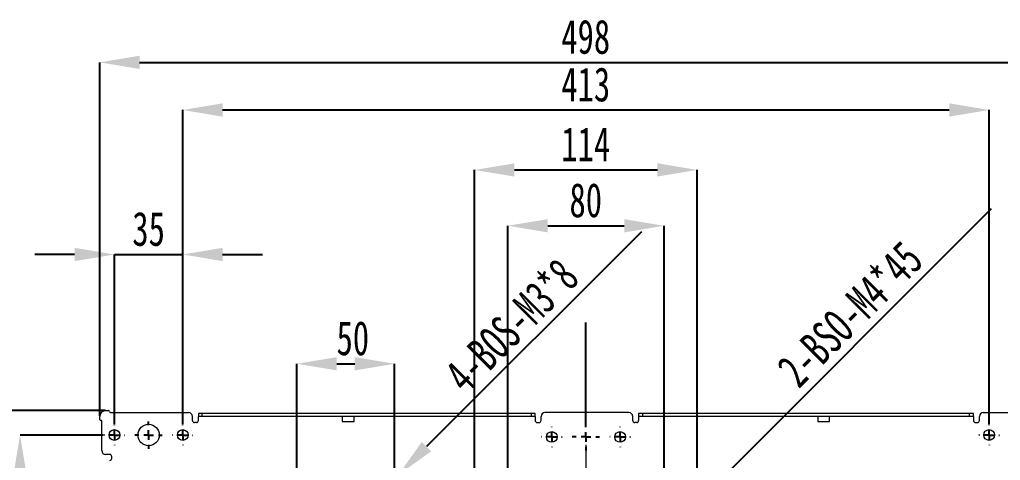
# Model space of a CAD drawing. Header units: millimetres. Extents: x 2 to 901, y 2 to 348.
# Drawn here: x 475.2 to 575.7, y 226.7 to 271.9 of the extents above; entities that cross this region are included whole.
import ezdxf

# ---------------------------------------------------------------- set-up
doc = ezdxf.new("R2010")
doc.units = ezdxf.units.MM
doc.header["$PDSIZE"] = -1
doc.linetypes.add('CENTERX2', pattern=[20.32, 12.7, -2.54, 2.54, -2.54])
doc.layers.add('图框', color=7, linetype='Continuous')
doc.styles.add('SLDTEXTSTYLE4', font='TXT', dxfattribs={"width": 0.7})
doc.dimstyles.new('SLDDIMSTYLE0', dxfattribs={"dimtxt": 3.5, "dimasz": 4.08, "dimexe": 0, "dimexo": 0.0625, "dimgap": 0.875, "dimtad": 2, "dimdec": 1, "dimlfac": 5, "dimrnd": 1e-09, "dimzin": 12, "dimdsep": 46, "dimtxsty": 'SLDTEXTSTYLE4', "dimsah": 1, "dimcen": 0.09, "dimadec": 0, "dimazin": 3, "dimtfac": 1, "dimtdec": 1, "dimtofl": 0, "dimtmove": 0, "dimatfit": 3, "dimfxl": 1, "dimfrac": 2, "dimtolj": 1, "dimtzin": 12, "dimarcsym": 0})
doc.dimstyles.new('SLDDIMSTYLE1', dxfattribs={"dimtxt": 3.5, "dimasz": 4.08, "dimexe": 0, "dimexo": 0.0625, "dimgap": 0.875, "dimtad": 2, "dimdec": 1, "dimlfac": 5, "dimrnd": 1e-09, "dimzin": 12, "dimdsep": 46, "dimtxsty": 'SLDTEXTSTYLE4', "dimsah": 1, "dimcen": 0.09, "dimadec": 0, "dimazin": 3, "dimtfac": 1, "dimtdec": 1, "dimtmove": 0, "dimatfit": 0, "dimfxl": 1, "dimfrac": 2, "dimtolj": 1, "dimtzin": 12, "dimarcsym": 0})
doc.dimstyles.new('SLDDIMSTYLE2', dxfattribs={"dimtxt": 3.5, "dimasz": 4.08, "dimexe": 0, "dimexo": 0.0625, "dimgap": 0.875, "dimtad": 2, "dimdec": 1, "dimlfac": 5, "dimrnd": 1e-09, "dimzin": 12, "dimdsep": 46, "dimtxsty": 'SLDTEXTSTYLE4', "dimblk1": 'NONE', "dimsah": 1, "dimcen": 0, "dimadec": 0, "dimazin": 3, "dimtfac": 1, "dimtdec": 1, "dimtmove": 0, "dimatfit": 3, "dimldrblk": 'NONE', "dimfxl": 1, "dimfrac": 2, "dimtolj": 1, "dimtzin": 12, "dimarcsym": 0})

# ---------------------------------------------------------------- blocks, each defined once
blk = doc.blocks.new('_D')
at = {"layer": 'Defpoints', "color": 0, "transparency": 16777216}
for p in [(583.02, 267.51), (483.42, 231.23), (583.02, 231.23)]:
    blk.add_point(p, dxfattribs=at)
at = {"layer": '图框', "color": 0, "lineweight": -2, "transparency": 16777216}
for p, q in [((483.42, 231.3), (483.42, 267.51)), ((487.5, 267.51), (578.94, 267.51)), ((583.02, 231.3), (583.02, 267.51))]:
    blk.add_line(p, q, dxfattribs=at)
at = {"layer": '图框', "color": 0, "transparency": 16777216}
for points in [[(487.5, 268.19), (487.5, 266.83), (483.42, 267.51)], [(578.94, 268.19), (578.94, 266.83), (583.02, 267.51)]]:
    blk.add_solid(points, dxfattribs=at)
at = {"layer": '图框', "color": 0, "transparency": 16777216, "insert": (533.2, 271.89), "char_height": 3.5, "attachment_point": 2, "style": 'SLDTEXTSTYLE4'}
blk.add_mtext('\\A1;498', dxfattribs=at)
blk = doc.blocks.new('_D_1')
at = {"layer": 'Defpoints', "color": 0, "transparency": 16777216}
for p in [(484.02, 231.83), (470.16, 160.23), (484.02, 160.23)]:
    blk.add_point(p, dxfattribs=at)
at = {"layer": '图框', "color": 0, "lineweight": -2, "transparency": 16777216}
for p, q in [((483.96, 231.83), (470.16, 231.83)), ((470.16, 227.75), (470.16, 164.31)), ((483.96, 160.23), (470.16, 160.23))]:
    blk.add_line(p, q, dxfattribs=at)
at = {"layer": '图框', "color": 0, "transparency": 16777216}
for points in [[(469.48, 227.75), (470.84, 227.75), (470.16, 231.83)], [(469.48, 164.31), (470.84, 164.31), (470.16, 160.23)]]:
    blk.add_solid(points, dxfattribs=at)
at = {"layer": '图框', "color": 0, "transparency": 16777216, "insert": (465.78, 191.9), "char_height": 3.5, "attachment_point": 2, "rotation": 90, "style": 'SLDTEXTSTYLE4'}
blk.add_mtext('\\A1;358', dxfattribs=at)
blk = doc.blocks.new('_D_2')
at = {"layer": 'Defpoints', "color": 0, "transparency": 16777216}
for p in [(491.92, 247.83), (484.92, 230.38), (491.92, 230.38)]:
    blk.add_point(p, dxfattribs=at)
at = {"layer": '图框', "color": 0, "lineweight": -2, "transparency": 16777216}
for p, q in [((480.84, 247.83), (476.76, 247.83)), ((484.92, 230.45), (484.92, 247.83)), ((484.92, 247.83), (491.92, 247.83)), ((491.92, 230.45), (491.92, 247.83)), ((496, 247.83), (500.08, 247.83))]:
    blk.add_line(p, q, dxfattribs=at)
at = {"layer": '图框', "color": 0, "transparency": 16777216}
for points in [[(480.84, 248.51), (480.84, 247.15), (484.92, 247.83)], [(496, 248.51), (496, 247.15), (491.92, 247.83)]]:
    blk.add_solid(points, dxfattribs=at)
at = {"layer": '图框', "color": 0, "transparency": 16777216, "insert": (488.42, 252.21), "char_height": 3.5, "attachment_point": 2, "style": 'SLDTEXTSTYLE4'}
blk.add_mtext('\\A1;35', dxfattribs=at)
blk = doc.blocks.new('_D_3')
at = {"layer": 'Defpoints', "color": 0, "transparency": 16777216}
for p in [(574.52, 262.63), (491.92, 230.38), (574.52, 230.38)]:
    blk.add_point(p, dxfattribs=at)
at = {"layer": '图框', "color": 0, "lineweight": -2, "transparency": 16777216}
for p, q in [((491.92, 230.45), (491.92, 262.63)), ((496, 262.63), (570.44, 262.63)), ((574.52, 230.45), (574.52, 262.63))]:
    blk.add_line(p, q, dxfattribs=at)
at = {"layer": '图框', "color": 0, "transparency": 16777216}
for points in [[(496, 263.31), (496, 261.95), (491.92, 262.63)], [(570.44, 263.31), (570.44, 261.95), (574.52, 262.63)]]:
    blk.add_solid(points, dxfattribs=at)
at = {"layer": '图框', "color": 0, "transparency": 16777216, "insert": (533.2, 267.01), "char_height": 3.5, "attachment_point": 2, "style": 'SLDTEXTSTYLE4'}
blk.add_mtext('\\A1;413', dxfattribs=at)
blk = doc.blocks.new('_D_4')
at = {"layer": 'Defpoints', "color": 0, "transparency": 16777216}
for p in [(483.87, 229.33), (475.25, 162.73), (483.87, 162.73)]:
    blk.add_point(p, dxfattribs=at)
at = {"layer": '图框', "color": 0, "lineweight": -2, "transparency": 16777216}
for p, q in [((483.81, 229.33), (475.25, 229.33)), ((475.25, 225.25), (475.25, 166.81)), ((483.81, 162.73), (475.25, 162.73))]:
    blk.add_line(p, q, dxfattribs=at)
at = {"layer": '图框', "color": 0, "transparency": 16777216}
for points in [[(474.57, 225.25), (475.93, 225.25), (475.25, 229.33)], [(474.57, 166.81), (475.93, 166.81), (475.25, 162.73)]]:
    blk.add_solid(points, dxfattribs=at)
at = {"layer": '图框', "color": 0, "transparency": 16777216, "insert": (470.87, 191.9), "char_height": 3.5, "attachment_point": 2, "rotation": 90, "style": 'SLDTEXTSTYLE4'}
blk.add_mtext('\\A1;333', dxfattribs=at)
blk = doc.blocks.new('_D_5')
at = {"layer": 'Defpoints', "color": 0, "transparency": 16777216}
for p in [(513.62, 236.63), (503.62, 225.91), (513.62, 225.91)]:
    blk.add_point(p, dxfattribs=at)
at = {"layer": '图框', "color": 0, "lineweight": -2, "transparency": 16777216}
for p, q in [((503.62, 225.98), (503.62, 236.63)), ((507.7, 236.63), (509.54, 236.63)), ((513.62, 225.98), (513.62, 236.63))]:
    blk.add_line(p, q, dxfattribs=at)
at = {"layer": '图框', "color": 0, "transparency": 16777216}
for points in [[(507.7, 237.31), (507.7, 235.95), (503.62, 236.63)], [(509.54, 237.31), (509.54, 235.95), (513.62, 236.63)]]:
    blk.add_solid(points, dxfattribs=at)
at = {"layer": '图框', "color": 0, "transparency": 16777216, "insert": (509.34, 241.01), "char_height": 3.5, "attachment_point": 2, "style": 'SLDTEXTSTYLE4'}
blk.add_mtext('\\A1;50', dxfattribs=at)
blk = doc.blocks.new('_D_7')
at = {"layer": 'Defpoints', "color": 0, "transparency": 16777216}
for p in [(514, 225.25), (513.24, 224.49)]:
    blk.add_point(p, dxfattribs=at)
at = {"layer": '图框', "color": 0, "lineweight": -2, "transparency": 16777216}
for p, q in [((538.91, 250.16), (516.89, 228.14)), ((513.24, 224.49), (514, 225.25))]:
    blk.add_line(p, q, dxfattribs=at)
at = {"layer": '图框', "color": 0, "transparency": 16777216}
blk.add_solid([(516.4, 228.62), (517.37, 227.66), (514, 225.25)], dxfattribs=at)
at = {"layer": '图框', "color": 0, "transparency": 16777216, "insert": (518.45, 235.89), "char_height": 3.5, "attachment_point": 1, "rotation": 45, "style": 'SLDTEXTSTYLE4'}
blk.add_mtext('\\A1;4-BOS-M3*8', dxfattribs=at)
blk = doc.blocks.new('_NONE')
blk = doc.blocks.new('_D_11')
at = {"layer": 'Defpoints', "color": 0, "transparency": 16777216}
for p in [(544.62, 256.49), (521.82, 197.36), (544.62, 197.36)]:
    blk.add_point(p, dxfattribs=at)
at = {"layer": '图框', "color": 0, "lineweight": -2, "transparency": 16777216}
for p, q in [((521.82, 197.42), (521.82, 256.49)), ((525.9, 256.49), (540.54, 256.49)), ((544.62, 197.42), (544.62, 256.49))]:
    blk.add_line(p, q, dxfattribs=at)
at = {"layer": '图框', "color": 0, "transparency": 16777216}
for points in [[(525.9, 257.17), (525.9, 255.81), (521.82, 256.49)], [(540.54, 257.17), (540.54, 255.81), (544.62, 256.49)]]:
    blk.add_solid(points, dxfattribs=at)
at = {"layer": '图框', "color": 0, "transparency": 16777216, "insert": (533.2, 260.87), "char_height": 3.5, "attachment_point": 2, "style": 'SLDTEXTSTYLE4'}
blk.add_mtext('\\A1;114', dxfattribs=at)
blk = doc.blocks.new('_D_13')
at = {"layer": 'Defpoints', "color": 0, "transparency": 16777216}
for p in [(541.22, 250.77), (525.22, 195.27), (541.22, 195.27)]:
    blk.add_point(p, dxfattribs=at)
at = {"layer": '图框', "color": 0, "lineweight": -2, "transparency": 16777216}
for p, q in [((525.22, 195.33), (525.22, 250.77)), ((529.3, 250.77), (537.14, 250.77)), ((541.22, 195.33), (541.22, 250.77))]:
    blk.add_line(p, q, dxfattribs=at)
at = {"layer": '图框', "color": 0, "transparency": 16777216}
for points in [[(529.3, 251.45), (529.3, 250.09), (525.22, 250.77)], [(537.14, 251.45), (537.14, 250.09), (541.22, 250.77)]]:
    blk.add_solid(points, dxfattribs=at)
at = {"layer": '图框', "color": 0, "transparency": 16777216, "insert": (533.2, 255.15), "char_height": 3.5, "attachment_point": 2, "style": 'SLDTEXTSTYLE4'}
blk.add_mtext('\\A1;80', dxfattribs=at)
blk = doc.blocks.new('_D_16')
at = {"layer": 'Defpoints', "color": 0, "transparency": 16777216}
for p in [(541.96, 219.73), (540.97, 218.74)]:
    blk.add_point(p, dxfattribs=at)
at = {"layer": '图框', "color": 0, "lineweight": -2, "transparency": 16777216}
for p, q in [((574.73, 252.49), (544.85, 222.61)), ((540.97, 218.74), (541.96, 219.73))]:
    blk.add_line(p, q, dxfattribs=at)
at = {"layer": '图框', "color": 0, "transparency": 16777216}
blk.add_solid([(544.37, 223.1), (545.33, 222.13), (541.96, 219.73)], dxfattribs=at)
at = {"layer": '图框', "color": 0, "transparency": 16777216, "insert": (552.54, 236.49), "char_height": 3.5, "attachment_point": 1, "rotation": 45, "style": 'SLDTEXTSTYLE4'}
blk.add_mtext('\\A1;2-BSO-M4*45', dxfattribs=at)
blk = doc.blocks.new('SW_CENTERMARKSYMBOL_18')
at = {"layer": '图框', "color": 0}
for p, q in [((0, 1), (0, 11.71)), ((-1, 0), (-1.4, 0)), ((0, 0), (-0.5, 0)), ((0, 0), (0, 0.5)), ((0, 0), (0, -0.5)), ((0, 0), (0.5, 0)), ((1, 0), (1.4, 0)), ((0, -1), (0, -1.4))]:
    blk.add_line(p, q, dxfattribs=at)
blk = doc.blocks.new('SW_CENTERMARKSYMBOL_19')
at = {"layer": '图框', "color": 0}
for p, q in [((0, 1), (0, 1.4)), ((-1, 0), (-1.4, 0)), ((0, 0), (-0.5, 0)), ((0, 0), (0, 0.5)), ((0, 0), (0, -0.5)), ((0, 0), (0.5, 0)), ((1, 0), (1.4, 0)), ((0, -1), (0, -1.4))]:
    blk.add_line(p, q, dxfattribs=at)
blk = doc.blocks.new('SW_CENTERMARKSYMBOL_24')
at = {"layer": '图框', "color": 0}
for p, q in [((0, 1), (0, 1.05)), ((-1, 0), (-1.05, 0)), ((0, 0), (-0.5, 0)), ((0, 0), (0, 0.5)), ((0, 0), (0, -0.5)), ((0, 0), (0.5, 0)), ((1, 0), (1.05, 0)), ((0, -1), (0, -1.05))]:
    blk.add_line(p, q, dxfattribs=at)
blk = doc.blocks.new('SW_CENTERMARKSYMBOL_25')
at = {"layer": '图框', "color": 0}
for p, q in [((0, 1), (0, 1.05)), ((-1, 0), (-1.05, 0)), ((0, 0), (-0.5, 0)), ((0, 0), (0, 0.5)), ((0, 0), (0, -0.5)), ((0, 0), (0.5, 0)), ((1, 0), (1.05, 0)), ((0, -1), (0, -1.05))]:
    blk.add_line(p, q, dxfattribs=at)
blk = doc.blocks.new('SW_CENTERMARKSYMBOL_26')
at = {"layer": '图框', "color": 0}
for p, q in [((0, 1), (0, 1.05)), ((-1, 0), (-1.05, 0)), ((0, 0), (-0.5, 0)), ((0, 0), (0, 0.5)), ((0, 0), (0, -0.5)), ((0, 0), (0.5, 0)), ((1, 0), (1.05, 0)), ((0, -1), (0, -1.05))]:
    blk.add_line(p, q, dxfattribs=at)
blk = doc.blocks.new('SW_CENTERMARKSYMBOL_27')
at = {"layer": '图框', "color": 0}
for p, q in [((0, 1), (0, 1.05)), ((-1, 0), (-1.05, 0)), ((0, 0), (-0.5, 0)), ((0, 0), (0, 0.5)), ((0, 0), (0, -0.5)), ((0, 0), (0.5, 0)), ((1, 0), (1.05, 0)), ((0, -1), (0, -1.05))]:
    blk.add_line(p, q, dxfattribs=at)
blk = doc.blocks.new('SW_CENTERMARKSYMBOL_28')
at = {"layer": '图框', "color": 0}
for p, q in [((0, 1), (0, 1.05)), ((-1, 0), (-1.05, 0)), ((0, 0), (-0.5, 0)), ((0, 0), (0, 0.5)), ((0, 0), (0, -0.5)), ((0, 0), (0.5, 0)), ((1, 0), (1.05, 0)), ((0, -1), (0, -1.05))]:
    blk.add_line(p, q, dxfattribs=at)

msp = doc.modelspace()

# ---------------------------------------------------------------- linework, layer by layer
at = {"color": 7, "linetype": 'Continuous', "lineweight": 15}
for p, q in [((483.418, 230.934), (483.418, 231.234)), ((484.018, 231.834), (484.318, 231.834)), ((484.518, 231.634), (492.514, 231.634)), ((492.914, 230.814), (492.914, 231.234)), ((493.518, 231.534), (493.518, 231.234)), ((493.918, 231.534), (493.518, 231.534)), ((493.918, 231.234), (493.518, 231.234)), ((493.518, 231.214), (493.518, 231.234)), ((493.518, 230.814), (493.518, 231.214)), ((493.918, 231.234), (493.918, 231.534)), ((527.618, 231.534), (493.918, 231.534)), ((527.618, 231.234), (493.918, 231.234)), ((508.264, 231.234), (508.264, 230.734)), ((509.464, 230.734), (509.464, 231.234)), ((527.618, 231.534), (527.618, 231.234)), ((528.018, 231.534), (527.618, 231.534)), ((528.018, 231.234), (527.618, 231.234)), ((528.018, 231.234), (528.018, 231.534)), ((528.018, 231.234), (528.018, 231.214)), ((528.018, 231.214), (528.018, 230.814)), ((528.622, 230.814), (528.622, 231.234)), ((537.614, 231.634), (529.022, 231.634)), ((538.014, 230.814), (538.014, 231.234)), ((538.618, 231.534), (538.618, 231.234)), ((539.018, 231.534), (538.618, 231.534)), ((539.018, 231.234), (538.618, 231.234)), ((538.618, 231.214), (538.618, 231.234)), ((538.618, 231.214), (538.618, 230.814)), ((539.018, 231.534), (539.018, 231.234)), ((572.518, 231.534), (539.018, 231.534)), ((572.518, 231.234), (539.018, 231.234)), ((556.972, 231.234), (556.972, 230.734)), ((558.172, 230.734), (558.172, 231.234)), ((572.518, 231.234), (572.518, 231.534)), ((572.918, 231.534), (572.518, 231.534)), ((572.918, 231.234), (572.518, 231.234)), ((572.918, 231.234), (572.918, 231.534)), ((572.918, 231.234), (572.918, 231.214)), ((572.918, 231.214), (572.918, 230.814)), ((573.522, 230.814), (573.522, 231.234)), ((573.922, 231.634), (581.918, 231.634)), ((483.618, 227.738), (483.618, 230.734)), ((493.318, 230.614), (493.114, 230.614)), ((508.264, 230.734), (508.864, 230.734)), ((508.864, 230.734), (509.464, 230.734)), ((528.218, 230.614), (528.422, 230.614)), ((538.418, 230.614), (538.214, 230.614)), ((556.972, 230.734), (557.572, 230.734)), ((557.572, 230.734), (558.172, 230.734)), ((573.118, 230.614), (573.322, 230.614)), ((484.438, 227.338), (484.018, 227.338)), ((484.638, 226.934), (484.638, 227.138))]:
    msp.add_line(p, q, dxfattribs=at)
at = {"color": 8, "linetype": 'Continuous', "lineweight": 15}
for p, q in [((508.264, 231.214), (493.518, 231.214)), ((528.018, 231.214), (509.464, 231.214)), ((556.972, 231.214), (538.618, 231.214)), ((572.918, 231.214), (558.172, 231.214))]:
    msp.add_line(p, q, dxfattribs=at)
at = {"color": 7, "linetype": 'Continuous', "lineweight": 15}
for centre, radius in [((488.418, 229.334), 1.1), ((484.918, 229.334), 0.55), ((491.918, 229.334), 0.55), ((529.718, 229.134), 0.55), ((536.718, 229.134), 0.55), ((574.518, 229.334), 0.55)]:
    msp.add_circle(centre, radius, dxfattribs=at)
for centre, radius, start, end in [((484.018, 231.234), 0.6, 90, 180), ((484.318, 231.734), 0.1, 0, 90), ((484.518, 231.734), 0.1, 180, 270), ((492.514, 231.234), 0.4, 0, 90), ((529.022, 231.234), 0.4, 90, 180), ((537.614, 231.234), 0.4, 0, 90), ((573.922, 231.234), 0.4, 90, 180), ((483.518, 230.934), 0.1, 180, 270), ((483.518, 230.734), 0.1, 0, 90), ((493.114, 230.814), 0.2, 180, 270), ((493.318, 230.814), 0.2, 270, 0), ((528.218, 230.814), 0.2, 180, 270), ((528.422, 230.814), 0.2, 270, 0), ((538.214, 230.814), 0.2, 180, 270), ((538.418, 230.814), 0.2, 270, 0), ((573.118, 230.814), 0.2, 180, 270), ((573.322, 230.814), 0.2, 270, 0), ((484.018, 227.738), 0.4, 180, 270), ((484.438, 227.138), 0.2, 0, 90), ((484.438, 226.934), 0.2, 270, 0)]:
    msp.add_arc(centre, radius, start, end, dxfattribs=at)
at = {"layer": '图框', "linetype": 'CENTERX2', "lineweight": 0}
msp.add_line((533.218, 228.334), (533.218, 148.609), dxfattribs=at)

# ---------------------------------------------------------------- block references
at = {"layer": '图框'}
for name, p in [('SW_CENTERMARKSYMBOL_18', (533.218, 229.134)), ('SW_CENTERMARKSYMBOL_28', (484.918, 229.334)), ('SW_CENTERMARKSYMBOL_19', (488.418, 229.334)), ('SW_CENTERMARKSYMBOL_27', (491.918, 229.334)), ('SW_CENTERMARKSYMBOL_26', (529.718, 229.134)), ('SW_CENTERMARKSYMBOL_25', (536.718, 229.134)), ('SW_CENTERMARKSYMBOL_24', (574.518, 229.334))]:
    msp.add_blockref(name, p, dxfattribs=at)

# ---------------------------------------------------------------- dimensions: what is measured, and where the dimension line sits
at = {"layer": '图框', "color": 3}
for base, p1, p2, dimstyle, picture, middle in [((583.018, 267.514), (483.418, 231.234), (583.018, 231.234), 'SLDDIMSTYLE0', '_D', (533.204, 267.514)), ((574.518, 262.633), (491.918, 230.384), (574.518, 230.384), 'SLDDIMSTYLE0', '_D_3', (533.204, 262.633)), ((541.218, 250.773), (525.218, 195.268), (541.218, 195.268), 'SLDDIMSTYLE1', '_D_13', (533.204, 250.773)), ((513.618, 236.634), (503.618, 225.913), (513.618, 225.913), 'SLDDIMSTYLE1', '_D_5', (509.337, 236.634))]:
    dim = msp.add_linear_dim(base=base, p1=p1, p2=p2, dimstyle=dimstyle, dxfattribs=at)
    dim.commit()
    dim.dimension.update_dxf_attribs({"geometry": picture, "text_midpoint": middle, "dimtype": 160})
for base, p1, p2, angle, dimstyle, picture, middle in [((544.618, 256.493), (521.818, 197.362), (544.618, 197.362), 0, 'SLDDIMSTYLE0', '_D_11', (533.204, 256.493)), ((491.918, 247.834), (484.918, 230.384), (491.918, 230.384), 0, 'SLDDIMSTYLE1', '_D_2', (488.418, 247.834)), ((470.159, 160.234), (484.018, 231.834), (484.018, 160.234), 90, 'SLDDIMSTYLE0', '_D_1', (470.159, 191.903)), ((475.245, 162.734), (483.868, 229.334), (483.868, 162.734), 90, 'SLDDIMSTYLE0', '_D_4', (475.245, 191.903))]:
    dim = msp.add_linear_dim(base=base, p1=p1, p2=p2, angle=angle, dimstyle=dimstyle, dxfattribs=at)
    dim.commit()
    dim.dimension.update_dxf_attribs({"geometry": picture, "text_midpoint": middle, "dimtype": 160})
for p1, p2, text, picture, middle in [((540.973, 218.739), (541.963, 219.729), '2-BSO-M4*45', '_D_16', (564.868, 242.634)), ((513.236, 224.491), (514, 225.254), '4-BOS-M3*8', '_D_7', (529.914, 241.169))]:
    dim = msp.add_diameter_dim_2p(p1=p1, p2=p2, text=text, dimstyle='SLDDIMSTYLE2', override={"dimpost": '<>'}, dxfattribs=at)
    dim.commit()
    dim.dimension.update_dxf_attribs({"geometry": picture, "text_midpoint": middle, "dimtype": 163})

doc.saveas('drawing.dxf')
